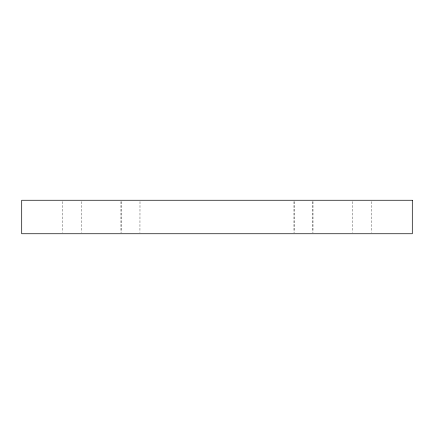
<?xml version="1.0" encoding="UTF-8"?>
<svg xmlns="http://www.w3.org/2000/svg" width="434" height="434" viewBox="0 0 434 434"><rect width="100%" height="100%" fill="white"/><g stroke="black" fill="none" stroke-linecap="round" stroke-linejoin="round"><path stroke-width="0.33" stroke-dasharray="2.17 1.63" d="M371.564 201.598L371.564 232.402M352.592 201.598L352.592 232.402M312.974 201.598L312.974 232.402M312.865 201.598L312.865 232.402M294.116 201.598L294.116 232.402M294.002 201.598L294.002 232.402M139.998 201.598L139.938 232.402M121.081 201.598L121.081 232.402M121.026 201.598L121.026 232.402M81.408 201.598L81.408 232.402M62.436 201.598L62.436 232.402"/><path stroke-width="0.65" d="M412.3 200.258L21.7 200.258L21.7 233.742L412.3 233.742L412.3 200.258"/></g></svg>
